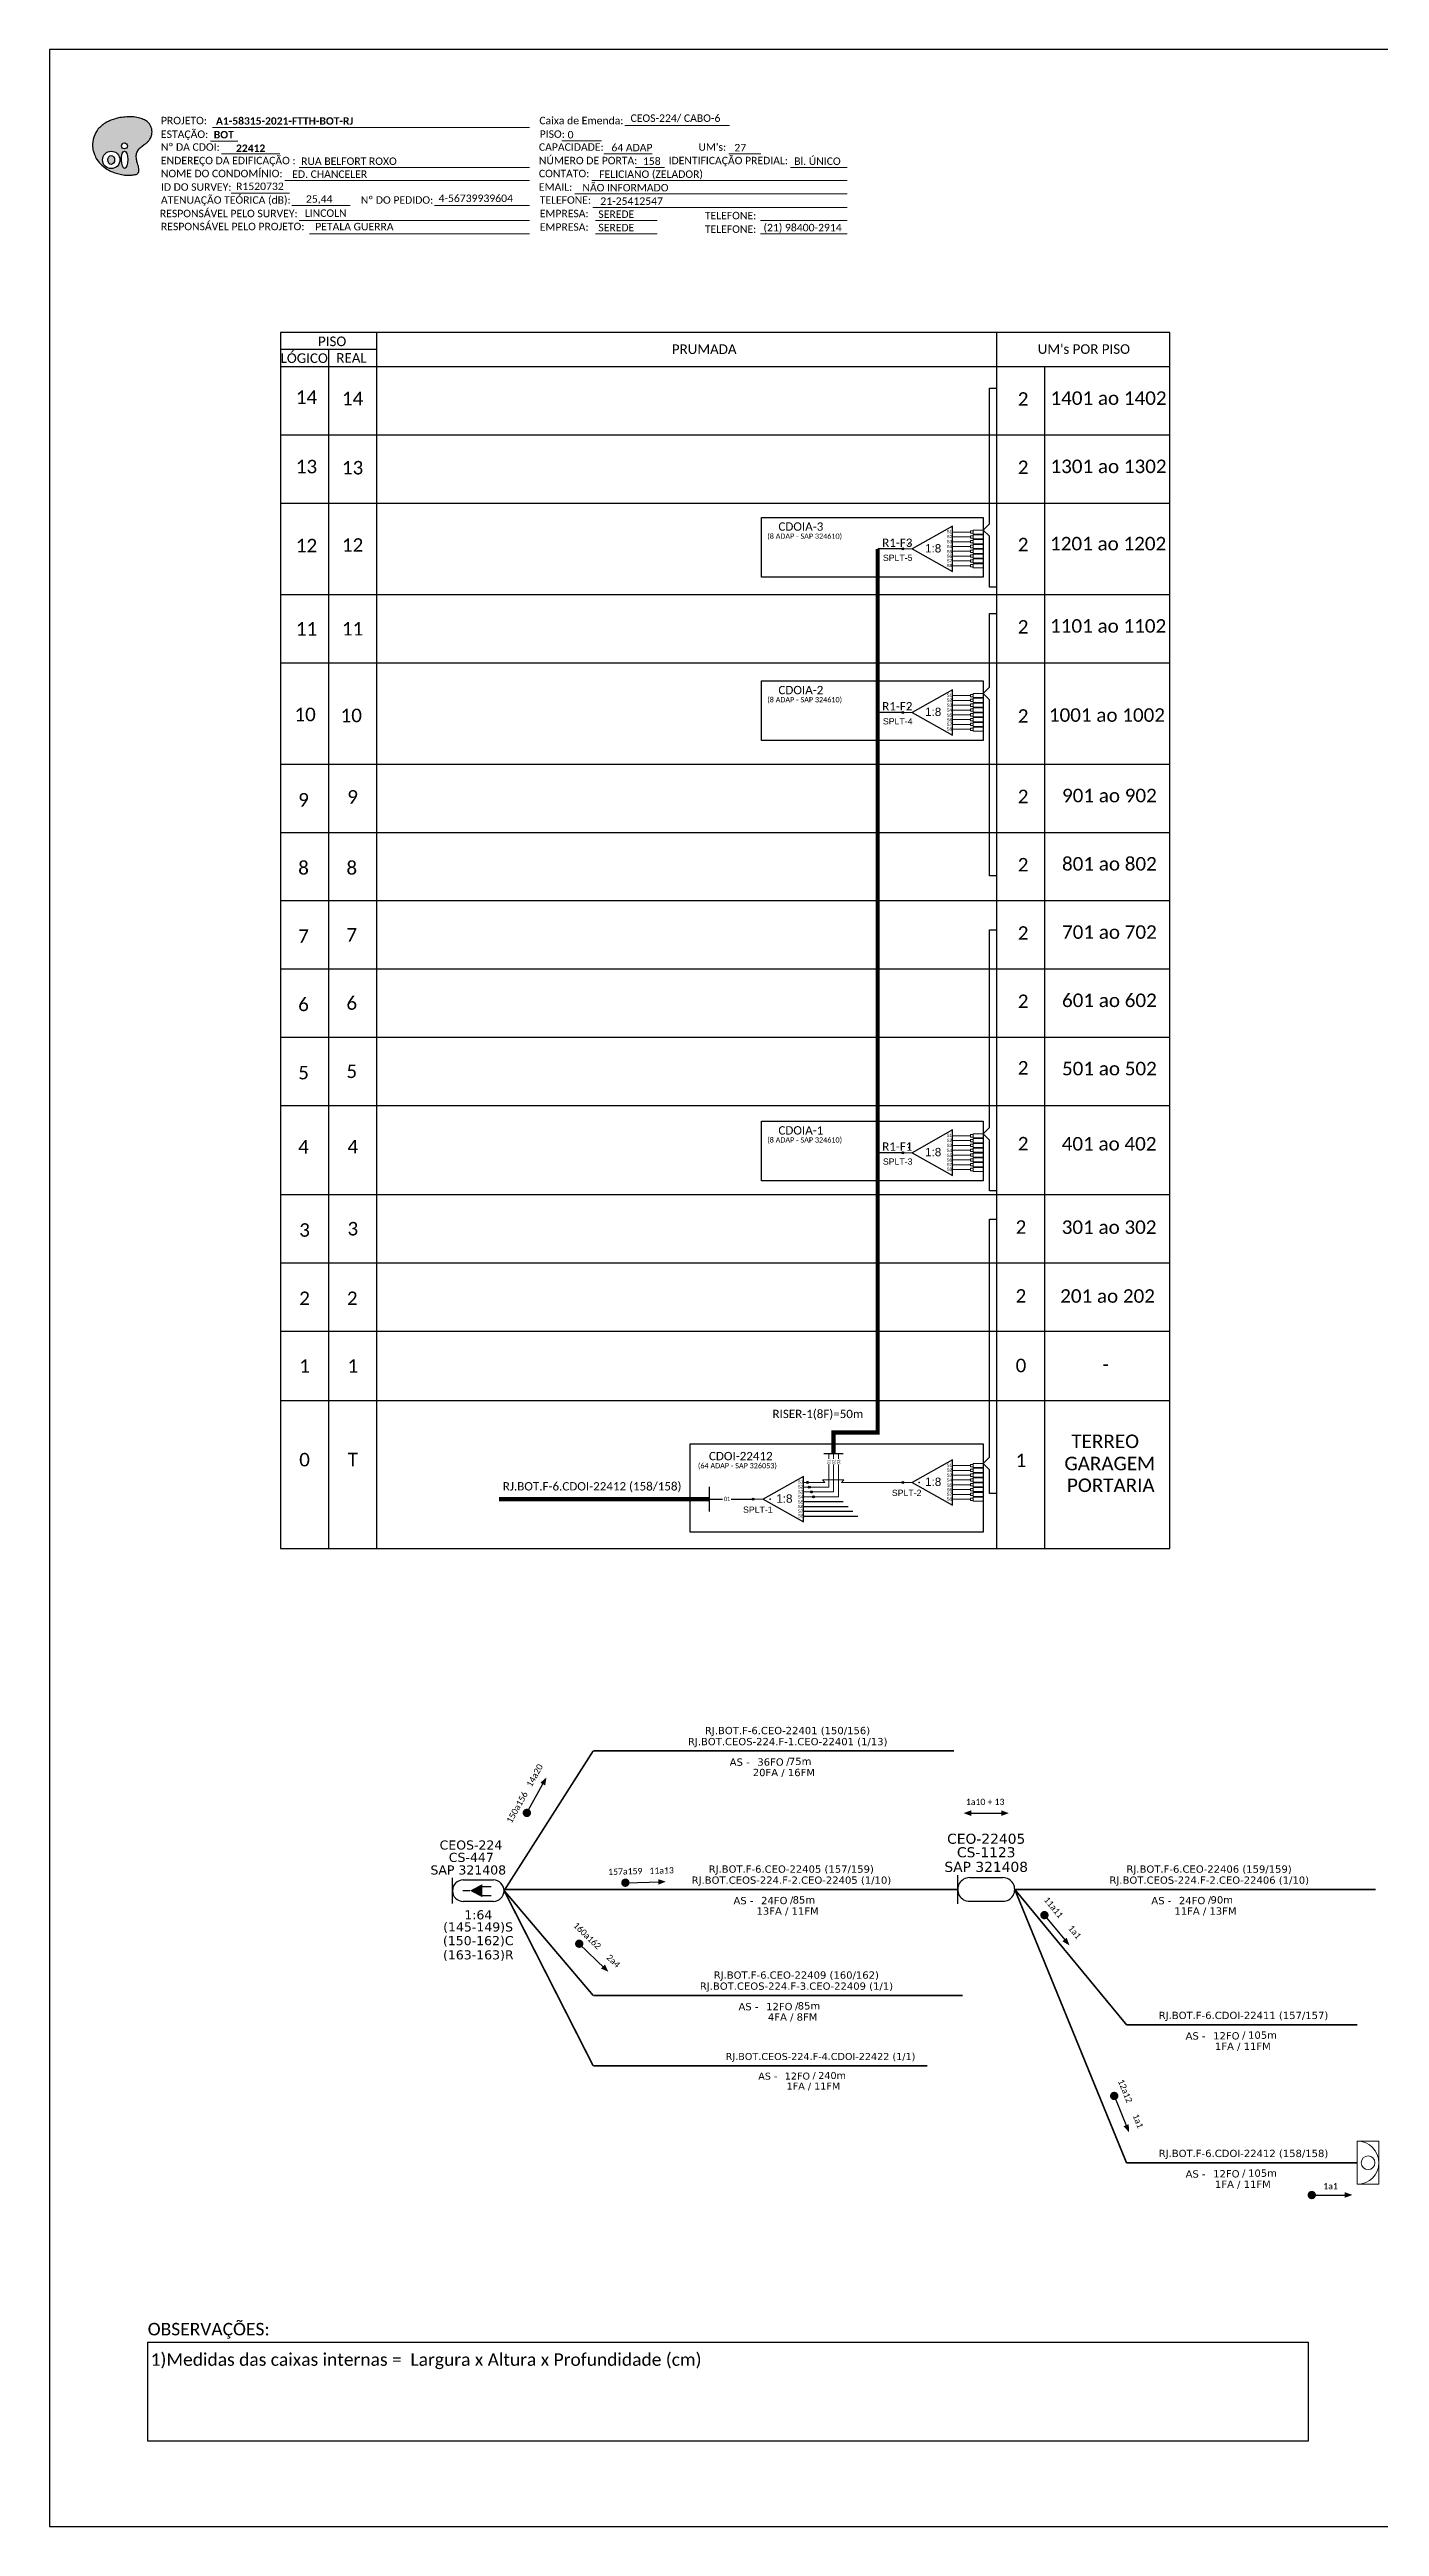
# Model space of a CAD drawing. Extents: x -4 to 837, y 1 to 595.
# Drawn here: x -4 to 315, y 1 to 595 of the extents above; entities that cross this region are included whole.
import ezdxf
from ezdxf.enums import TextEntityAlignment as Align

# ---------------------------------------------------------------- set-up
doc = ezdxf.new("R2010")
doc.units = 0
doc.layers.add('20.1-CDO_INTERIOR', color=1, linetype='Continuous', lineweight=0)
doc.layers.add('40.1-ETIQUETAS', color=1, linetype='Continuous', lineweight=20)
for name, color, linetype in [('20.4-CEOS', 1, 'Continuous'), ('CABO OPTICO EXISTENTE', 5, 'Continuous'), ('CAP a instalar', 1, 'Continuous'), ('SETA', 7, 'Continuous')]:
    doc.layers.add(name, color=color, linetype=linetype)
doc.styles.add('ARIAL', font='arial.ttf')
doc.styles.add('MtXpl_Calibri', font='CALIBRI.TTF')
doc.styles.add('siredit', font='verdana.ttf')
doc.styles.add('WMF-Calibri0', font='CALIBRI.TTF')
doc.styles.add('WMF-Calibri1', font='CALIBRIB.TTF')
doc.linetypes.add('FENCELINE1', pattern='A,0.25,-0.1,[133,ltypeshp.shx,S=0.1,R=0,X=-0.1,Y=0],-0.1,1', length=1.45)
doc.linetypes.add('RESERVA', pattern='A,0.5,-0.15,["RESERVA",Standard,S=0.18,R=0,X=0,Y=-0.1],-1.3', length=1.95)

# ---------------------------------------------------------------- blocks, each defined once
blk = doc.blocks.new('OI')
h = blk.add_hatch(color=40)
edge = h.paths.add_edge_path()
edge.add_spline(control_points=[(4.35, -0.67), (3.92, -0.99), (3.26, -1.5), (2.81, -2.59), (2.9, -3.5), (3.06, -4.27), (3.31, -4.85), (3.37, -5.39), (3.4, -5.88), (3.2, -6.4), (2.54, -6.61), (1.65, -6.63), (0.55, -6.67), (-0.56, -6.42), (-1.61, -6.14), (-2.77, -5.61), (-3.92, -4.77), (-4.89, -3.7), (-5.34, -2.65), (-5.6, -1.94), (-5.85, -0.96), (-5.71, 0.47), (-5.1, 2.02), (-4.14, 3.02), (-3.3, 3.61), (-2.37, 4.16), (-1.36, 4.44), (-0.56, 4.7), (0.79, 4.85), (2.24, 4.97), (3.79, 4.57), (4.67, 4.21), (5.44, 3.65), (5.76, 2.99), (6.03, 2.21), (6.01, 1.46), (5.72, 0.64), (5.31, 0.08), (4.88, -0.38), (4.51, -0.55), (4.35, -0.67)], knot_values=[0, 0, 0, 0, 1.60434, 2.417191, 3.427595, 4.282808, 4.776746, 5.304182, 5.888771, 6.258406, 6.858137, 7.79129, 8.986195, 10.124242, 11.187857, 12.242908, 13.953784, 15.414161, 16.515391, 17.349188, 17.675853, 19.552021, 21.515531, 22.568638, 23.63245, 24.621084, 25.782718, 26.745347, 27.142653, 29.870543, 31.004649, 31.921532, 32.709589, 33.801391, 34.042471, 35.192333, 35.971461, 36.628871, 37.254359, 37.836911, 37.836911, 37.836911, 37.836911], degree=3, periodic=0)
h.paths.add_polyline_path([(1.13, -0.87, -1), (-0.04, -0.87, -1)], flags=16)
edge = h.paths.add_edge_path(flags=16)
edge.add_ellipse((0.56, -3.59), major_axis=(-0.02, 1.71), ratio=0.361305, start_angle=0, end_angle=360)
h.paths.add_polyline_path([(-0.36, -3.62, -1), (-3.8, -3.62, -1)], flags=16)
edge = h.paths.add_edge_path(flags=0)
edge.add_ellipse((-2.08, -3.62), major_axis=(0, 0.885), ratio=0.758294, start_angle=0, end_angle=360)
at = {"color": 40}
for centre, radius in [((-2.08, -3.62), 1.72), ((0.54, -0.87), 0.587)]:
    blk.add_circle(centre, radius, dxfattribs=at)
blk.add_ellipse((-2.08, -3.62), major_axis=(0, 0.885), ratio=0.758294, start_param=-3.141592653589792, end_param=3.141592653589792, dxfattribs=at)
blk.add_ellipse((0.56, -3.59), major_axis=(-0.02, 1.71), ratio=0.361305, dxfattribs=at)
at = {"color": 40, "start_tangent": (-0.800898, -0.598801), "end_tangent": (-0.800898, -0.598801)}
blk.add_spline([(4.35, -0.67), (3.2, -1.78), (2.9, -2.54), (2.92, -3.55), (3.12, -4.38), (3.28, -4.85), (3.37, -5.37), (3.35, -5.95), (3.2, -6.29), (2.66, -6.55), (1.73, -6.63), (0.54, -6.62), (-0.58, -6.41), (-1.6, -6.11), (-2.56, -5.67), (-3.95, -4.67), (-4.89, -3.56), (-5.37, -2.56), (-5.64, -1.78), (-5.72, -1.46), (-5.63, 0.42), (-4.84, 2.22), (-4.13, 2.99), (-3.27, 3.62), (-2.4, 4.09), (-1.3, 4.47), (-0.37, 4.72), (0.02, 4.77), (2.75, 4.8), (3.85, 4.53), (4.69, 4.16), (5.31, 3.68), (5.85, 2.73), (5.93, 2.5), (5.94, 1.35), (5.67, 0.62), (5.29, 0.08), (4.84, -0.36), (4.35, -0.67)], degree=3, dxfattribs=at)
blk = doc.blocks.new('ETIQUETA_RS5F')
at = {"layer": '40.1-ETIQUETAS', "color": 0, "style": 'siredit'}
blk.add_text('/', height=1.5, dxfattribs=at).set_placement((1.58, -1.95), align=Align.MIDDLE_RIGHT)
for tag, p in [('ETIQUETA_R_SECUNDARIA', (1.21, 2.1)), ('ETIQUETA_R_PRIMARIA', (1.21, 4.1)), ('F_ATIVAS/F_MORTAS', (1.14, -4.24))]:
    blk.add_attdef(tag, text='', height=1.5, dxfattribs=at).set_placement(p, align=Align.MIDDLE_CENTER)
for tag, p in [('TIPO_CABO', (-6.58, -2.12)), ('CAP_CABO', (0.4, -2.09))]:
    blk.add_attdef(tag, text='', height=1.5, dxfattribs=at).set_placement(p, align=Align.MIDDLE_RIGHT)
blk.add_attdef('METROS', text='', height=1.5, dxfattribs=at).set_placement((2.14, -1.95), align=Align.MIDDLE_LEFT)
for tag, p in [('FUSÃO_1', (0.85, -8.39)), ('FUSÃO_2', (0.85, -10.6)), ('FUSÃO_3', (0.85, -12.93)), ('FUSÃO_4', (0.85, -15.14)), ('FUSÃO_5', (0.85, -17.16))]:
    blk.add_attdef(tag, text='', height=1.5, dxfattribs=at).set_placement(p, align=Align.CENTER)
blk = doc.blocks.new('CEOS_RP_CT_DRT')
at = {"layer": '20.4-CEOS', "color": 0}
for p, q in [((-4.54, 1.19), (-1.19, 1.19)), ((-1.19, -1.19), (-4.54, -1.19))]:
    blk.add_line(p, q, dxfattribs=at)
for points in [[(-5.73, -1.43), (-5.73, 1.44)], [(-3.79, 0), (-4.59, 0)], [(-2.47, 0.48), (-1.45, 0.48)], [(-2.47, -0.52), (-1.45, -0.52)]]:
    blk.add_lwpolyline(points, dxfattribs=at)
blk.add_lwpolyline([(-3.79, 0, 0, 1.47, 0), (-2.41, 0, 1.47, 1.47, 0)], format="xyseb", dxfattribs=at)
for centre, start, end in [((-4.54, 0), 90, 270), ((-1.19, 0), 270, 90)]:
    blk.add_arc(centre, 1.19, start, end, dxfattribs=at)
at = {"layer": '20.4-CEOS', "color": 7, "style": 'siredit'}
for tag, p in [('Nº_DA_CEOS', (-2.86, 5.6)), ('LOCAL', (-2.86, 4.24)), ('SAP', (-2.86, 2.78)), ('RACIO_SPLITAGEM', (-2.86, -1.88)), ('FIBRAS_SPLITTER', (-2.86, -3.58)), ('FIBRAS_TOP_C', (-2.86, -5.08)), ('RESERVA_FINAIS', (-2.86, -6.39))]:
    blk.add_attdef(tag, text='', height=1.01, dxfattribs=at).set_placement(p, align=Align.TOP_CENTER)
blk = doc.blocks.new('SPLT_1-8_SC-APC')
at = {"color": 1}
blk.add_lwpolyline([(-7.37, -2.1), (-17.04, -7.55), (-7.37, -13), (-7.37, -2.1)], dxfattribs=at)
at = {"color": 3, "lineweight": 0}
for points in [[(-2.99, -3.51), (-7.37, -3.51)], [(-7.37, -4.66), (-2.99, -4.66)], [(-7.37, -5.82), (-2.99, -5.82)], [(-2.41, -3.02), (-2.41, -4)], [(-2.41, -3.02), (0, -3.02)], [(-2.41, -4), (0, -4)], [(-2.41, -4.17), (-2.41, -5.16)], [(-2.41, -4.17), (0, -4.17)], [(-2.41, -5.16), (0, -5.16)], [(-2.41, -5.32), (-2.41, -6.31)], [(-2.41, -5.32), (0, -5.32)], [(-7.37, -6.97), (-2.99, -6.97)], [(-7.37, -8.12), (-2.99, -8.12)], [(-7.37, -9.28), (-2.99, -9.28)], [(-7.37, -10.43), (-2.99, -10.43)], [(-7.37, -11.58), (-2.99, -11.58)], [(-2.41, -6.31), (0, -6.31)], [(-2.41, -6.48), (-2.41, -7.46)], [(-2.41, -6.48), (0, -6.48)], [(-2.41, -7.46), (0, -7.46)], [(-2.41, -7.63), (-2.41, -8.62)], [(-2.41, -7.63), (0, -7.63)], [(-2.41, -8.62), (0, -8.62)], [(-2.41, -8.78), (-2.41, -9.77)], [(-2.41, -8.78), (0, -8.78)], [(-2.41, -9.77), (0, -9.77)], [(-2.41, -9.94), (-2.41, -10.92)], [(-2.41, -9.94), (0, -9.94)], [(-2.41, -10.92), (0, -10.92)], [(-2.41, -11.09), (-2.41, -12.08)], [(-2.41, -11.09), (0, -11.09)], [(-2.41, -12.08), (0, -12.08)]]:
    blk.add_lwpolyline(points, dxfattribs=at)
for points in [[(-2.99, -3.22), (-2.41, -3.22), (-2.41, -3.8), (-2.99, -3.8)], [(-2.99, -4.38), (-2.41, -4.38), (-2.41, -4.95), (-2.99, -4.95)], [(-2.99, -5.53), (-2.41, -5.53), (-2.41, -6.1), (-2.99, -6.1)], [(-2.99, -6.68), (-2.41, -6.68), (-2.41, -7.26), (-2.99, -7.26)], [(-2.99, -7.84), (-2.41, -7.84), (-2.41, -8.41), (-2.99, -8.41)], [(-2.99, -8.99), (-2.41, -8.99), (-2.41, -9.56), (-2.99, -9.56)], [(-2.99, -10.14), (-2.41, -10.14), (-2.41, -10.72), (-2.99, -10.72)], [(-2.99, -11.3), (-2.41, -11.3), (-2.41, -11.87), (-2.99, -11.87)]]:
    blk.add_lwpolyline(points, close=True, dxfattribs=at)
at = {"color": 1, "lineweight": 0}
blk.add_lwpolyline([(-17.04, -7.55), (-19.26, -7.55)], dxfattribs=at)
at = {"color": 1, "style": 'ARIAL'}
for s, height, p in [('S1', 0.75, (-8.74, -3.78)), ('S2', 0.75, (-8.74, -4.97)), ('S3', 0.75, (-8.74, -6.18)), ('1:8', 2, (-13.91, -8.4)), ('S4', 0.75, (-8.74, -7.36)), ('S5', 0.75, (-8.74, -8.57)), ('S6', 0.75, (-8.74, -9.69)), ('S7', 0.75, (-8.74, -10.78)), ('S8', 0.75, (-8.74, -11.9))]:
    blk.add_text(s, height=height, dxfattribs=at).set_placement(p)
blk = doc.blocks.new('SPLITTER_')
blk.add_point((0, 0))
at = {"style": 'ARIAL', "flags": 4}
blk.add_attdef('SPLT', (0, -3.26), '', height=1.5, dxfattribs=at)
blk = doc.blocks.new('SPLITTER FUTURO')
blk.add_point((0, 0))
at = {"style": 'ARIAL', "text_generation_flag": 6, "flags": 4}
for tag, p, height in [('SPLT', (-6.22, -4.1), 1.5), ('INSTAL.', (-6.25, -6.09), 1.25)]:
    blk.add_attdef(tag, p, '', height=height, rotation=180, dxfattribs=at)

msp = doc.modelspace()

# ---------------------------------------------------------------- hatches: boundary and pattern name
h = msp.add_hatch(color=3)
h.dxf.hatch_style = 1
edge = h.paths.add_edge_path()
edge.add_arc((200.77, 475.5), 0.242, 0, 360)
h = msp.add_hatch(color=3)
h.dxf.hatch_style = 1
edge = h.paths.add_edge_path()
edge.add_arc((200.77, 436.29), 0.242, 0, 360)
h = msp.add_hatch(color=3)
h.dxf.hatch_style = 1
edge = h.paths.add_edge_path()
edge.add_arc((200.77, 330.71), 0.242, 0, 360)
h = msp.add_hatch(color=3)
h.dxf.hatch_style = 1
edge = h.paths.add_edge_path()
edge.add_arc((177.94, 251.65), 0.242, 0, 360)
h = msp.add_hatch(color=3)
h.dxf.hatch_style = 1
edge = h.paths.add_edge_path()
edge.add_arc((178.36, 250.49), 0.242, 0, 360)
h = msp.add_hatch(color=3)
h.dxf.hatch_style = 1
edge = h.paths.add_edge_path()
edge.add_arc((178.86, 249.34), 0.242, 0, 360)
h = msp.add_hatch(color=3)
h.dxf.hatch_style = 1
edge = h.paths.add_edge_path()
edge.add_arc((200.77, 251.64), 0.242, 0, 360)
h = msp.add_hatch(color=3)
h.dxf.hatch_style = 1
edge = h.paths.add_edge_path()
edge.add_arc((164.87, 247.61), 0.242, 0, 360)
h = msp.add_hatch(color=3)
h.dxf.hatch_style = 1
edge = h.paths.add_edge_path()
edge.add_arc((179.36, 248.19), 0.242, 0, 360)

# ---------------------------------------------------------------- linework, layer by layer
for p, q in [((837.17, 595.26), (-3.83, 595.26)), ((-3.83, 595.26), (-3.83, 1.26)), ((-3.83, 1.26), (837.17, 1.26))]:
    msp.add_line(p, q)
at = {"color": 5}
for p, q in [((200.77, 475.5), (194.76, 475.5)), ((200.77, 436.29), (194.76, 436.29)), ((200.77, 330.71), (194.76, 330.71))]:
    msp.add_line(p, q, dxfattribs=at)
at = {"color": 7, "lineweight": 0}
for points in [[(35.28, 576.58), (111.25, 576.58)], [(134.09, 577.07), (159.22, 577.07)], [(34.76, 573.3), (41.31, 573.3)], [(119.05, 573.34), (128.53, 573.34)], [(37.42, 570.23), (51.37, 570.23)], [(55.99, 566.99), (111.25, 566.99)], [(129.1, 570.23), (140.71, 570.23)], [(136.68, 566.99), (143.62, 566.99)], [(159.04, 570.23), (166.7, 570.23)], [(173.85, 566.99), (187.41, 566.99)], [(39.74, 560.82), (53.69, 560.82)], [(52.58, 563.88), (111.25, 563.88)], [(122.17, 560.64), (187.44, 560.64)], [(126.21, 563.88), (187.44, 563.88)], [(54.28, 557.85), (68.22, 557.85)], [(55.99, 554.29), (111.25, 554.29)], [(88.51, 557.85), (111.27, 557.85)], [(126.46, 557.41), (187.44, 557.41)], [(127.07, 554.29), (141.86, 554.29)], [(166.67, 554.29), (187.44, 554.29)], [(58.48, 551.06), (111.25, 551.06)], [(127.07, 551.06), (141.86, 551.06)], [(166.67, 551.06), (187.44, 551.06)], [(176.98, 251.65), (182.09, 251.65)], [(176.98, 250.49), (178.36, 250.49)], [(182.09, 251.65), (181.53, 252.27), (185.22, 252.27)], [(186.1, 251.65), (186.66, 252.27), (185.22, 252.27)], [(197.54, 251.65), (186.1, 251.65)], [(200.53, 251.64), (197.54, 251.65)], [(176.98, 249.34), (178.86, 249.34)], [(176.98, 248.19), (179.36, 248.19)]]:
    msp.add_lwpolyline(points, dxfattribs=at)
at = {"color": 0}
for points in [[(264.84, 527.44), (51.53, 527.44)], [(74.67, 523.32), (51.53, 523.32)]]:
    msp.add_lwpolyline(points, dxfattribs=at)
for points in [[(51.53, 527.44), (51.53, 235.81), (264.84, 235.81), (264.84, 527.44)], [(63.1, 523.32), (63.1, 235.81)], [(74.67, 235.81), (74.67, 527.44)], [(223.25, 527.44), (223.25, 235.81)], [(51.53, 519.21), (264.84, 519.21)], [(234.82, 235.81), (234.82, 519.21)], [(51.53, 502.84), (264.84, 502.84)], [(51.53, 486.47), (264.84, 486.47)], [(51.53, 464.57), (264.84, 464.57)], [(51.53, 448.2), (264.84, 448.2)], [(51.53, 423.9), (264.84, 423.9)], [(51.53, 407.53), (264.84, 407.53)], [(51.53, 391.16), (264.84, 391.16)], [(51.53, 374.79), (264.84, 374.79)], [(51.53, 358.41), (264.84, 358.41)], [(51.53, 342.04), (264.84, 342.04)], [(51.53, 320.67), (264.84, 320.67)], [(51.53, 304.29), (264.84, 304.29)], [(51.53, 287.92), (264.84, 287.92)], [(51.53, 271.24), (264.84, 271.24)]]:
    msp.add_lwpolyline(points)
at = {"color": 3}
for points in [[(223.25, 466.32), (221.6, 466.32), (221.6, 478.52), (220.03, 480.03), (221.6, 481.54), (221.6, 514.02), (223.25, 514.02)], [(223.25, 397.11), (221.6, 397.11), (221.6, 439.31), (220.03, 440.82), (221.6, 442.33), (221.6, 460.03), (223.25, 460.03)], [(223.25, 321.59), (221.6, 321.59), (221.6, 333.73), (220.03, 335.24), (221.6, 336.75), (221.6, 384.14), (223.25, 384.14)], [(223.25, 249), (221.6, 249), (221.6, 254.67), (220.03, 256.17), (221.6, 257.68), (221.6, 314.75), (223.25, 314.75)], [(154.4, 247.62), (157.56, 247.62)], [(159.64, 247.61), (164.87, 247.61)]]:
    msp.add_lwpolyline(points, dxfattribs=at)
at = {"color": 1}
for points in [[(166.9, 483.05), (220.03, 483.05), (220.03, 468.73), (166.9, 468.73)], [(166.9, 443.84), (220.03, 443.84), (220.03, 429.52), (166.9, 429.52)], [(166.9, 338.26), (220.03, 338.26), (220.03, 323.94), (166.9, 323.94)], [(149.77, 260.85), (220.03, 260.85), (220.03, 239.73), (149.77, 239.73)]]:
    msp.add_lwpolyline(points, close=True, dxfattribs=at)
at = {"color": 5, "const_width": 1}
msp.add_lwpolyline([(194.76, 475.5), (194.76, 263.59), (184.17, 263.61), (184.17, 258.56)], dxfattribs=at)
at = {"color": 5, "lineweight": 0}
for points in [[(178.6, 250.49), (183.03, 250.49), (183.03, 255.85)], [(179.1, 249.34), (184.18, 249.34), (184.18, 255.84)], [(179.6, 248.19), (185.34, 248.19), (185.34, 255.85)], [(183.03, 258.56), (183.03, 257.28)], [(184.18, 258.56), (184.18, 257.27)], [(185.34, 258.56), (185.34, 257.28)]]:
    msp.add_lwpolyline(points, dxfattribs=at)
at = {"color": 5}
msp.add_lwpolyline([(181.87, 258.56), (186.5, 258.56)], dxfattribs=at)
at = {"color": 1}
for points in [[(154.4, 244.7), (154.4, 250.55)], [(176.98, 253.06), (167.32, 247.61), (176.98, 242.16), (176.98, 253.06)]]:
    msp.add_lwpolyline(points, dxfattribs=at)
at = {"color": 1, "const_width": 1}
msp.add_lwpolyline([(103.96, 247.62), (154.4, 247.62)], dxfattribs=at)
at = {"color": 1, "lineweight": 0}
msp.add_lwpolyline([(167.32, 247.61), (165.09, 247.61)], dxfattribs=at)
at = {"color": 8, "linetype": 'RESERVA', "ltscale": 4}
for points in [[(176.98, 247.03), (186.5, 247.03)], [(176.98, 245.88), (187.65, 245.88)], [(176.98, 244.73), (188.81, 244.73)], [(176.98, 243.57), (189.97, 243.57)]]:
    msp.add_lwpolyline(points, dxfattribs=at)
at = {"color": 7, "const_width": 0.999}
for points in [[(110.39, 171.94, 1), (110.87, 172.82, 1)], [(133.75, 155.62, 1), (134.75, 155.65, 1)], [(122.83, 141.35, 1), (123.54, 140.66, 1)]]:
    msp.add_lwpolyline(points, format="xyb", close=True, dxfattribs=at)
at = {"const_width": 1}
for points in [[(234.43, 148.25, 1), (235.06, 147.48, 1)], [(251.28, 104.96, 1), (251.66, 104.04, 1)], [(298.36, 80.74, 1), (299.36, 80.74, 1)]]:
    msp.add_lwpolyline(points, format="xyb", close=True, dxfattribs=at)
at = {"color": 0}
msp.add_lwpolyline([(19.73, 45.46), (297.98, 45.46), (297.98, 21.75), (19.73, 21.75)], close=True, dxfattribs=at)
at = {"color": 3}
for centre in [(200.77, 475.5), (200.77, 436.29), (200.77, 330.71), (177.94, 251.65), (178.36, 250.49), (178.86, 249.34), (200.77, 251.64), (164.87, 247.61), (179.36, 248.19)]:
    msp.add_circle(centre, 0.242, dxfattribs=at)
at = {"layer": '20.1-CDO_INTERIOR', "color": 1, "lineweight": 18}
msp.add_lwpolyline([(314.93, 83.32), (314.93, 93.65), (309.77, 93.65), (309.77, 83.32)], close=True, dxfattribs=at)
msp.add_circle((312.35, 88.48), 1.65, dxfattribs=at)
msp.add_arc((309.77, 88.48), 5.17, 270, 90, dxfattribs=at)
at = {"layer": 'CAP a instalar', "color": 5, "linetype": 'Continuous'}
for p, q in [((213.94, 150.58), (213.94, 157.45)), ((216.79, 156.87), (224.78, 156.87)), ((224.78, 151.17), (216.79, 151.17))]:
    msp.add_line(p, q, dxfattribs=at)
at = {"layer": 'CAP a instalar', "color": 7, "linetype": 'FENCELINE1', "ltscale": 6, "const_width": 0.4}
for points in [[(126.53, 187.24), (105.18, 153.74)], [(126.53, 187.24), (213.04, 187.24)], [(105.17, 154.02), (213.94, 154.02)], [(105.18, 153.74), (126.53, 111.74)], [(126.53, 128.6), (105.18, 153.74)], [(227.63, 154.02), (254.42, 121.58)], [(227.63, 154.02), (314.14, 154.02)], [(126.53, 128.6), (215.15, 128.6)], [(254.42, 121.58), (309.77, 121.58)], [(126.53, 111.74), (206.7, 111.74)]]:
    msp.add_lwpolyline(points, dxfattribs=at)
at = {"layer": 'CAP a instalar', "linetype": 'FENCELINE1', "ltscale": 6, "const_width": 0.4}
for points in [[(227.63, 154.02), (254.42, 88.48)], [(254.42, 88.48), (309.77, 88.48)]]:
    msp.add_lwpolyline(points, dxfattribs=at)
at = {"layer": 'CAP a instalar', "color": 5, "linetype": 'Continuous'}
for centre, major_axis, start_param, end_param in [((216.79, 154.02), (-2.01, 2.01), -0.785173, 2.35642), ((224.78, 154.02), (2.01, 2.01), 3.927216, 7.068809)]:
    msp.add_ellipse(centre, major_axis=major_axis, ratio=1, start_param=start_param, end_param=end_param, dxfattribs=at)
at = {"layer": 'SETA', "color": 7}
for points in [[(110.63, 172.38), (114.79, 179.89)], [(216.49, 172.31), (225.07, 172.31)], [(134.25, 155.63), (142.83, 155.85)], [(123.18, 141), (129.36, 135.05)]]:
    msp.add_lwpolyline(points, dxfattribs=at)
at = {"layer": 'SETA'}
for points in [[(234.54, 148.12), (240, 141.47)], [(251.35, 104.8), (254.59, 96.84)], [(298.86, 80.74), (307.46, 80.74)]]:
    msp.add_lwpolyline(points, dxfattribs=at)
at = {"layer": 'SETA', "color": 7}
for points in [[(113.86, 179.62), (115.33, 180.89), (115.02, 178.97)], [(217.18, 172.99), (215.35, 172.32), (217.18, 171.65)], [(142.12, 156.51), (143.97, 155.89), (142.16, 155.18)], [(129.34, 136.01), (130.2, 134.26), (128.42, 135.06)]]:
    msp.add_solid(points, dxfattribs=at)
at = {"layer": 'SETA'}
for points in [[(224.38, 172.99), (226.21, 172.32), (224.38, 171.65)], [(240.09, 142.44), (240.73, 140.6), (239.06, 141.59)], [(254.96, 97.73), (255.03, 95.79), (253.72, 97.23)], [(306.77, 81.42), (308.6, 80.76), (306.77, 80.09)]]:
    msp.add_solid(points, dxfattribs=at)

# ---------------------------------------------------------------- block references
at = {"color": 7, "xscale": 1.213923925163967, "yscale": 1.213923925163967, "zscale": 1.213923925163967, "rotation": 0.1532896023949059}
msp.add_blockref('OI', (13.47, 573.2), dxfattribs=at)
ref = msp.add_blockref('SPLITTER FUTURO', (202.24, 476.72))
ref.add_attrib('SPLT', 'SPLT-5', (196.01, 472.62), dxfattribs={"height": 1.5, "rotation": 180, "style": 'ARIAL', "text_generation_flag": 6})
at = {"color": 3}
for p in [(220.03, 483.05), (220.03, 443.84), (220.03, 338.26), (220.03, 259.19)]:
    msp.add_blockref('SPLT_1-8_SC-APC', p, dxfattribs=at)
ref = msp.add_blockref('SPLITTER FUTURO', (202.24, 437.51))
ref.add_attrib('SPLT', 'SPLT-4', (196.01, 433.41), dxfattribs={"height": 1.5, "rotation": 180, "style": 'ARIAL', "text_generation_flag": 6})
ref = msp.add_blockref('SPLITTER FUTURO', (202.24, 331.92))
ref.add_attrib('SPLT', 'SPLT-3', (196.01, 327.83), dxfattribs={"height": 1.5, "rotation": 180, "style": 'ARIAL', "text_generation_flag": 6})
ref = msp.add_blockref('SPLITTER_', (204.68, 251.64), dxfattribs=dict(xscale=-1))
ref.add_attrib('SPLT', 'SPLT-2', (198.15, 248.38), dxfattribs={"height": 1.5, "style": 'ARIAL'})
ref = msp.add_blockref('SPLITTER_', (169, 247.61), dxfattribs=dict(xscale=-1))
ref.add_attrib('SPLT', 'SPLT-1', (162.47, 244.35), dxfattribs={"height": 1.5, "style": 'ARIAL'})
at = {"layer": '20.4-CEOS', "color": 7}
ref = msp.add_blockref('CEOS_RP_CT_DRT', (105.18, 153.73), dxfattribs=dict(at, xscale=2.161665797233582, yscale=2.161665797233582, zscale=2.161665791999999))
ref.add_attrib('Nº_DA_CEOS', 'CEOS-224', dxfattribs={"color": 7, "height": 2.183, "style": 'siredit'}).set_placement((97.23, 165.77), align=Align.TOP_CENTER)
ref.add_attrib('LOCAL', 'CS-447', dxfattribs={"color": 7, "height": 2.183, "style": 'siredit'}).set_placement((97.3, 162.81), align=Align.TOP_CENTER)
ref.add_attrib('SAP', 'SAP 321408', dxfattribs={"color": 7, "height": 2.183, "style": 'siredit'}).set_placement((96.58, 159.79), align=Align.TOP_CENTER)
ref.add_attrib('RACIO_SPLITAGEM', '1:64', dxfattribs={"color": 7, "height": 2.183, "style": 'siredit'}).set_placement((98.99, 149.03), align=Align.TOP_CENTER)
ref.add_attrib('FIBRAS_SPLITTER', '(145-149)S', dxfattribs={"color": 7, "height": 2.183, "style": 'siredit'}).set_placement((98.93, 146.13), align=Align.TOP_CENTER)
ref.add_attrib('FIBRAS_TOP_C', '(150-162)C', dxfattribs={"color": 7, "height": 2.183, "style": 'siredit'}).set_placement((98.97, 142.84), align=Align.TOP_CENTER)
ref.add_attrib('RESERVA_FINAIS', '(163-163)R', dxfattribs={"color": 7, "height": 2.183, "style": 'siredit'}).set_placement((98.99, 139.43), align=Align.TOP_CENTER)
at = {"layer": 'CAP a instalar', "color": 7, "linetype": 'FENCELINE1', "ltscale": 7}
ref = msp.add_blockref('ETIQUETA_RS5F', (171.79, 187.03), dxfattribs=dict(at, xscale=1.166399984999771, yscale=1.166399984999771, zscale=1.166399984999771))
ref.add_attrib('ETIQUETA_R_PRIMARIA', 'RJ.BOT.F-6.CEO-22401 (150/156)', dxfattribs={"layer": '40.1-ETIQUETAS', "color": 0, "height": 1.7496, "style": 'siredit'}).set_placement((173.13, 192.13), align=Align.MIDDLE_CENTER)
ref.add_attrib('ETIQUETA_R_SECUNDARIA', 'RJ.BOT.CEOS-224.F-1.CEO-22401 (1/13)', dxfattribs={"layer": '40.1-ETIQUETAS', "color": 0, "height": 1.7496, "style": 'siredit'}).set_placement((173.17, 189.48), align=Align.MIDDLE_CENTER)
ref.add_attrib('TIPO_CABO', 'AS -', dxfattribs={"layer": '40.1-ETIQUETAS', "color": 0, "height": 1.75, "style": 'siredit'}).set_placement((164.07, 184.56), align=Align.MIDDLE_RIGHT)
ref.add_attrib('CAP_CABO', '36FO', dxfattribs={"layer": '40.1-ETIQUETAS', "color": 0, "height": 1.75, "style": 'siredit'}).set_placement((172.22, 184.58), align=Align.MIDDLE_RIGHT)
ref.add_attrib('METROS', '75m', dxfattribs={"layer": '40.1-ETIQUETAS', "color": 0, "height": 1.75, "style": 'siredit'}).set_placement((173.47, 184.75), align=Align.MIDDLE_LEFT)
ref.add_attrib('F_ATIVAS/F_MORTAS', '20FA / 16FM', dxfattribs={"layer": '40.1-ETIQUETAS', "color": 0, "height": 1.7496, "style": 'siredit'}).set_placement((172.26, 182.07), align=Align.MIDDLE_CENTER)
ref = msp.add_blockref('ETIQUETA_RS5F', (172.69, 153.8), dxfattribs=dict(at, xscale=1.166399984999771, yscale=1.166399984999771, zscale=1.166399984999771))
ref.add_attrib('ETIQUETA_R_PRIMARIA', 'RJ.BOT.F-6.CEO-22405 (157/159)', dxfattribs={"layer": '40.1-ETIQUETAS', "color": 0, "height": 1.7496, "style": 'siredit'}).set_placement((174.03, 158.91), align=Align.MIDDLE_CENTER)
ref.add_attrib('ETIQUETA_R_SECUNDARIA', 'RJ.BOT.CEOS-224.F-2.CEO-22405 (1/10)', dxfattribs={"layer": '40.1-ETIQUETAS', "color": 0, "height": 1.7496, "style": 'siredit'}).set_placement((174.07, 156.26), align=Align.MIDDLE_CENTER)
ref.add_attrib('TIPO_CABO', 'AS -', dxfattribs={"layer": '40.1-ETIQUETAS', "color": 0, "height": 1.75, "style": 'siredit'}).set_placement((164.97, 151.34), align=Align.MIDDLE_RIGHT)
ref.add_attrib('CAP_CABO', '24FO', dxfattribs={"layer": '40.1-ETIQUETAS', "color": 0, "height": 1.75, "style": 'siredit'}).set_placement((173.12, 151.36), align=Align.MIDDLE_RIGHT)
ref.add_attrib('METROS', '85m', dxfattribs={"layer": '40.1-ETIQUETAS', "color": 0, "height": 1.75, "style": 'siredit'}).set_placement((174.36, 151.52), align=Align.MIDDLE_LEFT)
ref.add_attrib('F_ATIVAS/F_MORTAS', '13FA / 11FM', dxfattribs={"layer": '40.1-ETIQUETAS', "color": 0, "height": 1.7496, "style": 'siredit'}).set_placement((173.16, 148.85), align=Align.MIDDLE_CENTER)
ref = msp.add_blockref('ETIQUETA_RS5F', (272.89, 153.81), dxfattribs=dict(at, xscale=1.166399984999771, yscale=1.166399984999771, zscale=1.166399984999771))
ref.add_attrib('ETIQUETA_R_PRIMARIA', 'RJ.BOT.F-6.CEO-22406 (159/159)', dxfattribs={"layer": '40.1-ETIQUETAS', "color": 0, "height": 1.7496, "style": 'siredit'}).set_placement((274.23, 158.91), align=Align.MIDDLE_CENTER)
ref.add_attrib('ETIQUETA_R_SECUNDARIA', 'RJ.BOT.CEOS-224.F-2.CEO-22406 (1/10)', dxfattribs={"layer": '40.1-ETIQUETAS', "color": 0, "height": 1.7496, "style": 'siredit'}).set_placement((274.27, 156.26), align=Align.MIDDLE_CENTER)
ref.add_attrib('TIPO_CABO', 'AS -', dxfattribs={"layer": '40.1-ETIQUETAS', "color": 0, "height": 1.75, "style": 'siredit'}).set_placement((265.17, 151.34), align=Align.MIDDLE_RIGHT)
ref.add_attrib('CAP_CABO', '24FO', dxfattribs={"layer": '40.1-ETIQUETAS', "color": 0, "height": 1.75, "style": 'siredit'}).set_placement((273.32, 151.36), align=Align.MIDDLE_RIGHT)
ref.add_attrib('METROS', '90m', dxfattribs={"layer": '40.1-ETIQUETAS', "color": 0, "height": 1.75, "style": 'siredit'}).set_placement((274.57, 151.53), align=Align.MIDDLE_LEFT)
ref.add_attrib('F_ATIVAS/F_MORTAS', '11FA / 13FM', dxfattribs={"layer": '40.1-ETIQUETAS', "color": 0, "height": 1.7496, "style": 'siredit'}).set_placement((273.36, 148.85), align=Align.MIDDLE_CENTER)
ref = msp.add_blockref('ETIQUETA_RS5F', (173.9, 128.39), dxfattribs=dict(at, xscale=1.166399984999771, yscale=1.166399984999771, zscale=1.166399984999771))
ref.add_attrib('ETIQUETA_R_PRIMARIA', 'RJ.BOT.F-6.CEO-22409 (160/162)', dxfattribs={"layer": '40.1-ETIQUETAS', "color": 0, "height": 1.7496, "style": 'siredit'}).set_placement((175.24, 133.49), align=Align.MIDDLE_CENTER)
ref.add_attrib('ETIQUETA_R_SECUNDARIA', 'RJ.BOT.CEOS-224.F-3.CEO-22409 (1/1)', dxfattribs={"layer": '40.1-ETIQUETAS', "color": 0, "height": 1.7496, "style": 'siredit'}).set_placement((175.28, 130.84), align=Align.MIDDLE_CENTER)
ref.add_attrib('TIPO_CABO', 'AS -', dxfattribs={"layer": '40.1-ETIQUETAS', "color": 0, "height": 1.75, "style": 'siredit'}).set_placement((166.18, 125.92), align=Align.MIDDLE_RIGHT)
ref.add_attrib('CAP_CABO', '12FO', dxfattribs={"layer": '40.1-ETIQUETAS', "color": 0, "height": 1.75, "style": 'siredit'}).set_placement((174.33, 125.94), align=Align.MIDDLE_RIGHT)
ref.add_attrib('METROS', '85m', dxfattribs={"layer": '40.1-ETIQUETAS', "color": 0, "height": 1.75, "style": 'siredit'}).set_placement((175.58, 126.11), align=Align.MIDDLE_LEFT)
ref.add_attrib('F_ATIVAS/F_MORTAS', '4FA / 8FM', dxfattribs={"layer": '40.1-ETIQUETAS', "color": 0, "height": 1.75, "style": 'siredit'}).set_placement((174.37, 123.43), align=Align.MIDDLE_CENTER)
ref = msp.add_blockref('ETIQUETA_RS5F', (281.1, 121.36), dxfattribs=dict(at, xscale=1.166399984998861, yscale=1.166399984998861, zscale=1.166399984999999))
ref.add_attrib('ETIQUETA_R_SECUNDARIA', 'RJ.BOT.F-6.CDOI-22411 (157/157)', dxfattribs={"layer": 'CABO OPTICO EXISTENTE', "color": 0, "height": 1.7496, "style": 'siredit'}).set_placement((282.48, 123.82), align=Align.MIDDLE_CENTER)
ref.add_attrib('TIPO_CABO', 'AS -', dxfattribs={"layer": '40.1-ETIQUETAS', "color": 0, "height": 1.75, "style": 'siredit'}).set_placement((273.39, 118.9), align=Align.MIDDLE_RIGHT)
ref.add_attrib('CAP_CABO', '12FO', dxfattribs={"layer": '40.1-ETIQUETAS', "color": 0, "height": 1.75, "style": 'siredit'}).set_placement((281.53, 118.92), align=Align.MIDDLE_RIGHT)
ref.add_attrib('METROS', '105m', dxfattribs={"layer": '40.1-ETIQUETAS', "color": 0, "height": 1.75, "style": 'siredit'}).set_placement((283.57, 119.09), align=Align.MIDDLE_LEFT)
ref.add_attrib('F_ATIVAS/F_MORTAS', '1FA / 11FM', dxfattribs={"layer": '40.1-ETIQUETAS', "color": 0, "height": 1.75, "style": 'siredit'}).set_placement((282.33, 116.41), align=Align.MIDDLE_CENTER)
ref = msp.add_blockref('ETIQUETA_RS5F', (178.13, 111.61), dxfattribs=dict(at, xscale=1.120210545592906, yscale=1.120210545592906, zscale=1.120210545593999))
ref.add_attrib('ETIQUETA_R_SECUNDARIA', 'RJ.BOT.CEOS-224.F-4.CDOI-22422 (1/1)', dxfattribs={"layer": 'CABO OPTICO EXISTENTE', "color": 0, "height": 1.6803, "style": 'siredit'}).set_placement((181.05, 113.97), align=Align.MIDDLE_CENTER)
ref.add_attrib('TIPO_CABO', 'AS -', dxfattribs={"layer": '40.1-ETIQUETAS', "color": 0, "height": 1.68, "style": 'siredit'}).set_placement((170.72, 109.24), align=Align.MIDDLE_RIGHT)
ref.add_attrib('CAP_CABO', '12FO', dxfattribs={"layer": '40.1-ETIQUETAS', "color": 0, "height": 1.68, "style": 'siredit'}).set_placement((178.54, 109.27), align=Align.MIDDLE_RIGHT)
ref.add_attrib('METROS', '240m', dxfattribs={"layer": '40.1-ETIQUETAS', "color": 0, "height": 1.68, "style": 'siredit'}).set_placement((180.5, 109.42), align=Align.MIDDLE_LEFT)
ref.add_attrib('F_ATIVAS/F_MORTAS', '1FA / 11FM', dxfattribs={"layer": '40.1-ETIQUETAS', "color": 0, "height": 1.68, "style": 'siredit'}).set_placement((179.34, 106.86), align=Align.MIDDLE_CENTER)
at = {"layer": 'CAP a instalar', "color": 1, "linetype": 'FENCELINE1', "ltscale": 7}
ref = msp.add_blockref('ETIQUETA_RS5F', (281.1, 88.27), dxfattribs=dict(at, xscale=1.166399984998861, yscale=1.166399984998861, zscale=1.166399984999999))
ref.add_attrib('ETIQUETA_R_SECUNDARIA', 'RJ.BOT.F-6.CDOI-22412 (158/158)', dxfattribs={"layer": 'CABO OPTICO EXISTENTE', "color": 0, "height": 1.7496, "style": 'siredit'}).set_placement((282.48, 90.72), align=Align.MIDDLE_CENTER)
ref.add_attrib('TIPO_CABO', 'AS -', dxfattribs={"layer": '40.1-ETIQUETAS', "color": 0, "height": 1.75, "style": 'siredit'}).set_placement((273.39, 85.8), align=Align.MIDDLE_RIGHT)
ref.add_attrib('CAP_CABO', '12FO', dxfattribs={"layer": '40.1-ETIQUETAS', "color": 0, "height": 1.75, "style": 'siredit'}).set_placement((281.53, 85.83), align=Align.MIDDLE_RIGHT)
ref.add_attrib('METROS', '105m', dxfattribs={"layer": '40.1-ETIQUETAS', "color": 0, "height": 1.75, "style": 'siredit'}).set_placement((283.57, 85.99), align=Align.MIDDLE_LEFT)
ref.add_attrib('F_ATIVAS/F_MORTAS', '1FA / 11FM', dxfattribs={"layer": '40.1-ETIQUETAS', "color": 0, "height": 1.75, "style": 'siredit'}).set_placement((282.33, 83.32), align=Align.MIDDLE_CENTER)

# ---------------------------------------------------------------- texts
at = {"color": 7, "lineweight": 0, "style": 'WMF-Calibri0'}
for s, height, p in [('PROJETO:', 1.793, (22.88, 577.33)), ('ESTAÇÃO:', 1.793, (22.88, 574.05)), ('Caixa de Emenda:', 1.7927, (113.63, 577.33)), ('Nº DA CDOI:', 1.7927, (22.88, 570.98)), ('CAPACIDADE:', 1.7927, (113.52, 570.98)), ('PISO:', 1.793, (113.7, 574.09)), ("UM's:", 1.793, (151.77, 570.98)), ('ENDEREÇO DA EDIFICAÇÃO :', 1.7927, (22.88, 567.74)), ('NOME DO CONDOMÍNIO:', 1.7927, (22.88, 564.63)), ('CONTATO:', 1.793, (113.52, 564.63)), ('NÚMERO DE PORTA:', 1.7927, (113.52, 567.74)), ('IDENTIFICAÇÃO PREDIAL:', 1.7927, (144.61, 567.74)), ('ATENUAÇÃO TEÓRICA (dB):', 1.7927, (22.88, 558.28)), ('ID DO SURVEY:', 1.7927, (22.88, 561.39)), ('Nº DO PEDIDO:', 1.7927, (70.8, 558.28)), ('EMAIL:', 1.793, (113.52, 561.39)), ('TELEFONE:', 1.793, (113.71, 558.28)), ('RESPONSÁVEL PELO SURVEY:', 1.7927, (22.63, 555.04)), ('RESPONSÁVEL PELO PROJETO:', 1.7927, (22.88, 551.93)), ('EMPRESA:', 1.793, (113.71, 555.04)), ('EMPRESA:', 1.793, (113.71, 551.8)), ('TELEFONE:', 1.793, (153.31, 554.54)), ('TELEFONE:', 1.793, (153.31, 551.3))]:
    msp.add_text(s, height=height, dxfattribs=at).set_placement(p)
at = {"color": 7}
for s, height, style, p in [('A1-58315-2021-FTTH-BOT-RJ', 1.7927, 'WMF-Calibri1', (36.07, 577.23)), ('CEOS-224/ CABO-6', 1.7927, 'WMF-Calibri0', (135.49, 577.91)), ('BOT', 1.793, 'WMF-Calibri1', (35.56, 573.95)), ('0', 1.79, 'WMF-Calibri0', (120.4, 573.94)), (' 64 ADAP', 1.793, 'WMF-Calibri0', (130.27, 570.85)), ('27', 1.793, 'WMF-Calibri0', (160.39, 570.83)), ('ED. CHANCELER', 1.7927, 'WMF-Calibri0', (54.36, 564.48)), ('RUA BELFORT ROXO', 1.7927, 'WMF-Calibri0', (56.5, 567.58)), ('FELICIANO (ZELADOR)', 1.7927, 'WMF-Calibri0', (127.99, 564.48)), ('158', 1.793, 'WMF-Calibri0', (138.46, 567.59)), ('Bl. ÚNICO', 1.793, 'WMF-Calibri0', (174.74, 567.59)), ('R1520732', 1.793, 'WMF-Calibri0', (40.9, 561.56)), ('25,44', 1.793, 'WMF-Calibri0', (57.65, 558.52)), ('4-56739939604', 1.7927, 'WMF-Calibri0', (89.45, 558.69)), ('NÃO INFORMADO', 1.7927, 'WMF-Calibri0', (123.95, 561.24)), ('21-25412547', 1.7927, 'WMF-Calibri0', (128.24, 558.01)), ('LINCOLN', 1.793, 'WMF-Calibri0', (57.39, 555.13)), ('PETALA GUERRA', 1.7927, 'WMF-Calibri0', (59.88, 551.9)), ('SEREDE', 1.793, 'WMF-Calibri0', (127.77, 554.89)), ('SEREDE', 1.793, 'WMF-Calibri0', (127.77, 551.66)), ('(21) 98400-2914', 1.7927, 'WMF-Calibri0', (167.37, 551.66)), ('1401 ao 1402', 3.24, 'WMF-Calibri0', (236.19, 510.05)), ('1301 ao 1302', 3.24, 'WMF-Calibri0', (236.19, 493.68)), ('1201 ao 1202', 3.24, 'WMF-Calibri0', (236.1, 475.15)), ('1101 ao 1102', 3.24, 'WMF-Calibri0', (236.1, 455.41)), ('1001 ao 1002', 3.24, 'WMF-Calibri0', (235.81, 434.04)), ('901 ao 902', 3.24, 'WMF-Calibri0', (238.96, 414.74)), ('801 ao 802', 3.24, 'WMF-Calibri0', (238.96, 398.37)), ('701 ao 702', 3.24, 'WMF-Calibri0', (238.96, 382)), ('601 ao 602', 3.24, 'WMF-Calibri0', (238.96, 365.63)), ('501 ao 502', 3.24, 'WMF-Calibri0', (238.96, 349.26)), ('401 ao 402', 3.24, 'WMF-Calibri0', (238.89, 331.23)), ('301 ao 302', 3.24, 'WMF-Calibri0', (238.89, 311.23)), ('201 ao 202', 3.24, 'WMF-Calibri0', (238.52, 294.72)), ('TERREO', 3.24, 'WMF-Calibri0', (241.21, 259.87)), ('GARAGEM', 3.24, 'WMF-Calibri0', (239.54, 254.55)), ('PORTARIA', 3.24, 'WMF-Calibri0', (240.15, 249.33))]:
    msp.add_text(s, height=height, dxfattribs=dict(at, style=style)).set_placement(p)
at = {"color": 7, "style": 'WMF-Calibri1'}
msp.add_text('22412', height=1.793, dxfattribs=at).set_placement((44.39, 570.69), align=Align.CENTER)
at = {"color": 0, "style": 'WMF-Calibri0'}
for s, p in [('  LÓGICO', (49.95, 520.1)), ('     PISO', (56.49, 524.13)), ('PRUMADA', (145.4, 522.25)), ("UM's POR PISO", (233.14, 522.28)), ('    REAL', (61.71, 520.16))]:
    msp.add_text(s, height=2.3, dxfattribs=at).set_placement(p)
at = {"color": 7, "style": 'WMF-Calibri0'}
for s, p in [('14', (57.78, 511.89)), ('14', (68.84, 511.57)), ('13', (57.78, 495.25)), ('13', (68.84, 494.98)), ('12', (57.78, 476.3)), ('12', (68.84, 476.44)), ('11', (57.78, 456.34)), ('11', (68.84, 456.36)), ('10', (57.45, 435.81)), ('10', (68.52, 435.57)), ('9', (68.84, 416.03))]:
    msp.add_text(s, height=3.24, dxfattribs=at).set_placement(p, align=Align.MIDDLE_CENTER)
at = {"color": 1}
for s, height, style, p in [('CDOIA-3', 2, 'WMF-Calibri0', (170.95, 479.86)), ('CDOIA-2', 2, 'WMF-Calibri0', (170.95, 440.65)), ('CDOIA-1', 2, 'WMF-Calibri0', (170.95, 335.06)), ('CDOI-22412', 2, 'WMF-Calibri0', (154.29, 256.95)), ('RJ.BOT.F-6.CDOI-22412 (158/158)', 2, 'WMF-Calibri0', (104.85, 249.7)), ('S1', 0.75, 'ARIAL', (175.61, 251.38)), ('S2', 0.75, 'ARIAL', (175.61, 250.19)), ('S3', 0.75, 'ARIAL', (175.61, 248.98)), ('1:8', 2, 'ARIAL', (170.44, 246.76)), ('S4', 0.75, 'ARIAL', (175.61, 247.8)), ('S5', 0.75, 'ARIAL', (175.61, 246.59)), ('S6', 0.75, 'ARIAL', (175.61, 245.47)), ('S7', 0.75, 'ARIAL', (175.61, 244.37)), ('S8', 0.75, 'ARIAL', (175.61, 243.25))]:
    msp.add_text(s, height=height, dxfattribs=dict(at, style=style)).set_placement(p)
at = {"color": 1, "style": 'WMF-Calibri0'}
for s, p in [('(8 ADAP - SAP 324610)', (177.25, 477.93)), ('(8 ADAP - SAP 324610)', (177.25, 438.72)), ('(8 ADAP - SAP 324610)', (177.25, 333.14)), ('(64 ADAP - SAP 326053)', (161.11, 255.02))]:
    msp.add_text(s, height=1.25, dxfattribs=at).set_placement(p, align=Align.CENTER)
at = {"color": 5, "style": 'WMF-Calibri0'}
for s, p in [('R1-F3', (195.84, 475.98)), ('R1-F2', (195.84, 436.77)), ('R1-F1', (195.84, 331.19)), ('RISER-1(8F)=50m', (169.54, 267.06))]:
    msp.add_text(s, height=2, dxfattribs=at).set_placement(p)
at = {"style": 'ARIAL'}
for s, p in [('01', (183.03, 256.53)), ('02', (184.24, 256.53)), ('03', (185.39, 256.53))]:
    msp.add_text(s, height=0.75, rotation=90, dxfattribs=at).set_placement(p, align=Align.MIDDLE_CENTER)
msp.add_text('01', height=1, dxfattribs=at).set_placement((158.65, 247.68), align=Align.MIDDLE_CENTER)
for s, style, p in [('OBSERVAÇÕES:', 'WMF-Calibri0', (19.71, 47.08)), ('1)Medidas das caixas internas =  Largura x Altura x Profundidade (cm)', 'MtXpl_Calibri', (20.4, 39.78))]:
    msp.add_text(s, height=3, dxfattribs=dict(style=style)).set_placement(p)
at = {"color": 7, "char_height": 1.4978, "width": 25.3213, "attachment_point": 5}
for s, insert, rotation in [('\\C7;\\fCalibri|b0|i0|c0|p34;14a20', (112.51, 181.36), 61.05202), ('\\C7;\\fCalibri|b0|i0|c0|p34;150a156', (108.29, 173.73), 61.05202), ('\\C7;\\fCalibri|b0|i0|c0|p34;157a159', (134.23, 158.34), 1.44054), ('\\C7;\\fCalibri|b0|i0|c0|p34;11a13', (142.95, 158.56), 1.44054), ('\\C7;\\fCalibri|b0|i0|c0|p34;160a162', (125.1, 142.92), 316.05007), ('\\C7;\\fCalibri|b0|i0|c0|p34;2a4', (131.37, 136.87), 316.05007)]:
    msp.add_mtext(s, dxfattribs=dict(at, insert=insert, rotation=rotation))
at = {"color": 7, "insert": (220.53, 175.01), "char_height": 1.4978, "width": 25.3213, "attachment_point": 5}
msp.add_mtext('\\C7;\\fCalibri|b0|i0|c0|p34;1a10 + 13', dxfattribs=at)
at = {"char_height": 1.5, "width": 25.3588, "attachment_point": 5}
for s, insert, rotation in [('\\fCalibri|b0|i0|c0|p34;11a11', (236.94, 149.71), 309.41479), ('\\fCalibri|b0|i0|c0|p34;1a1', (242, 143.8), 309.41479), ('\\fCalibri|b0|i0|c0|p34;12a12', (254.1, 105.68), 292.15708), ('\\fCalibri|b0|i0|c0|p34;1a1', (257.19, 98.47), 292.15708)]:
    msp.add_mtext(s, dxfattribs=dict(at, insert=insert, rotation=rotation))
at = {"insert": (303.36, 82.87), "char_height": 1.5, "width": 25.3588, "attachment_point": 5}
msp.add_mtext('\\C7;\\fCalibri|b0|i0|c0|p34;1a1', dxfattribs=at)
at = {"color": 7, "style": 'WMF-Calibri0'}
for tag, flags, p in [('2', 4, (229.63, 511.45)), ('2', 4, (229.63, 495.07)), ('2', 4, (229.63, 476.54)), ('2', 4, (229.63, 456.81)), ('2', 4, (229.63, 435.43)), ('9', 4, (57.07, 415.33)), ('2', 4, (229.63, 416.14)), ('8', 4, (57.07, 399.02)), ('8', 4, (68.64, 399.02)), ('2', 4, (229.63, 399.77)), ('7', 4, (57.07, 382.65)), ('7', 4, (68.64, 382.97)), ('2', 4, (229.63, 383.39)), ('6', 4, (68.64, 366.6)), ('2', 4, (229.63, 367.02)), ('6', 4, (57.07, 366.28)), ('5', 4, (57.07, 349.91)), ('5', 4, (68.64, 350.23)), ('2', 4, (229.63, 351.06)), ('4', 4, (57.07, 332.12)), ('4', 4, (68.89, 332.15)), ('2', 4, (229.63, 332.87)), ('3', 4, (57.32, 312.16)), ('3', 4, (68.89, 312.48)), ('2', 4, (229.11, 312.87)), ('2', 4, (57.32, 295.79)), ('2', 4, (68.76, 295.79)), ('2', 4, (229.11, 296.36)), ('1', 4, (57.32, 279.56)), ('1', 4, (68.89, 279.56)), ('0', 4, (229.11, 279.68)), ('-', 4, (249.43, 279.96)), ('0', 4, (57.32, 257.1)), ('T', 12, (68.89, 257.14)), ('1', 4, (229.11, 256.93))]:
    msp.add_attdef(tag, text='XX', height=3.24, dxfattribs=dict(at, flags=flags)).set_placement(p, align=Align.MIDDLE_CENTER)
at = {"layer": '20.4-CEOS', "color": 5, "style": 'siredit'}
for s, p in [('CEO-22405', (220.78, 167.39)), ('SAP 321408', (220.78, 160.65)), ('CS-1123', (220.78, 164.15))]:
    msp.add_text(s, height=2.413, rotation=0.01293, dxfattribs=at).set_placement(p, align=Align.TOP_CENTER)

doc.saveas('drawing.dxf')
